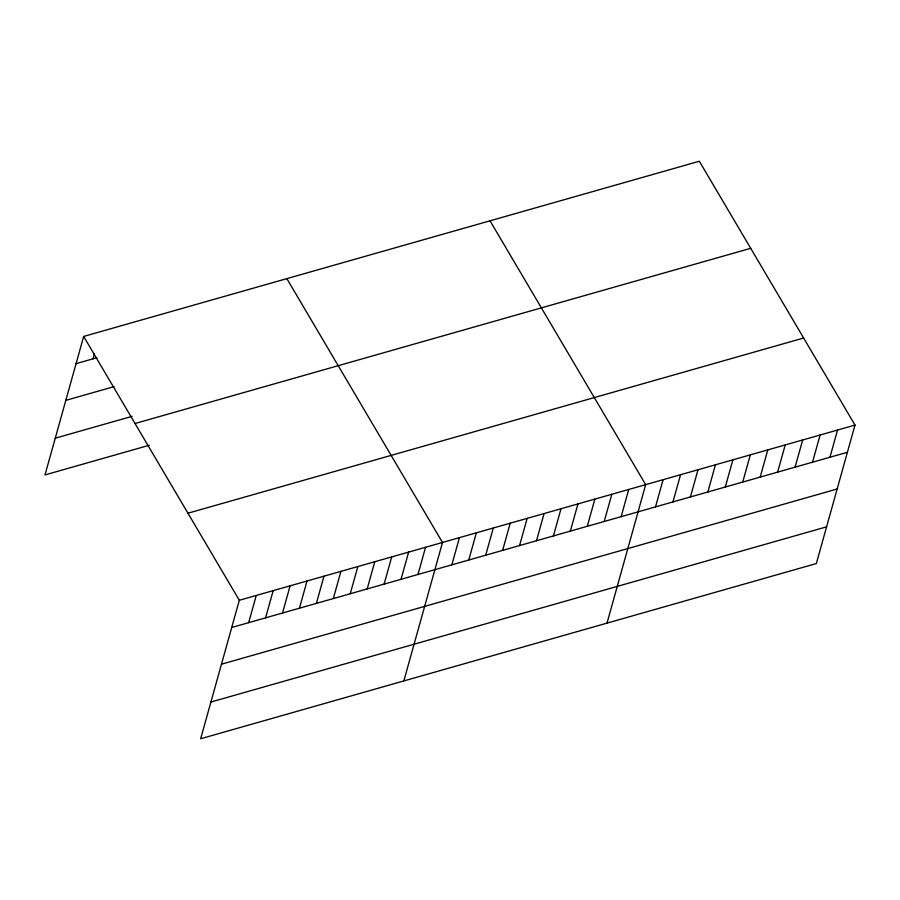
<?xml version="1.0" encoding="UTF-8"?>
<svg xmlns="http://www.w3.org/2000/svg" width="900" height="900" viewBox="0 0 900 900"><rect width="100%" height="100%" fill="white"/><g stroke="black" fill="none" stroke-linecap="round" stroke-linejoin="round"><path stroke-width="1.35" d="M83.666 336.442L239.321 600.278L200.655 738.754L816.334 563.558L855 425.081L699.345 161.246L83.666 336.442L45 474.919L149.197 445.275M93.004 358.819L94.444 353.632M248.659 622.654L256.252 595.462M265.59 617.839L273.184 590.636M282.521 613.024L290.115 585.821M299.452 608.197L307.046 581.006M316.384 603.383L323.978 576.191M333.315 598.567L340.909 571.365M350.246 593.752L357.84 566.55M367.178 588.926L374.771 561.735M384.109 584.111L391.702 556.92M401.04 579.296L408.634 552.094M417.971 574.481L425.565 547.279M403.83 680.94L442.496 542.464L286.841 278.629M451.834 564.84L459.428 537.649M468.765 560.025L476.359 532.822M485.696 555.21L493.29 528.007M502.627 550.384L510.221 523.192M519.559 545.569L527.153 518.377M536.49 540.754L544.084 513.551M553.421 535.939L561.015 508.736M570.352 531.113L577.946 503.921M587.284 526.298L594.877 499.095M604.215 521.483L611.809 494.28M621.146 516.668L628.74 489.465M607.005 623.126L645.671 484.65L490.016 220.804M655.515 506.88L663.109 479.678M672.964 501.919L680.558 474.716M690.413 496.957L698.006 469.755M707.85 491.985L715.444 464.794M725.299 487.024L732.893 459.832M742.736 482.062L750.33 454.86M760.185 477.101L767.779 449.899M777.634 472.129L785.227 444.938M795.071 467.168L802.665 439.976M812.52 462.206L820.114 435.004M829.957 457.245L837.551 430.043M76.073 363.634L96.907 357.705M65.812 400.365L114.008 386.651M55.249 438.199L132.097 416.329M135.034 423.506L750.712 248.31M187.954 513.214L803.633 338.017M239.321 600.278L855 425.081M231.727 627.48L847.406 452.272M221.468 664.2L837.158 489.004M210.904 702.034L826.594 526.837"/></g></svg>
